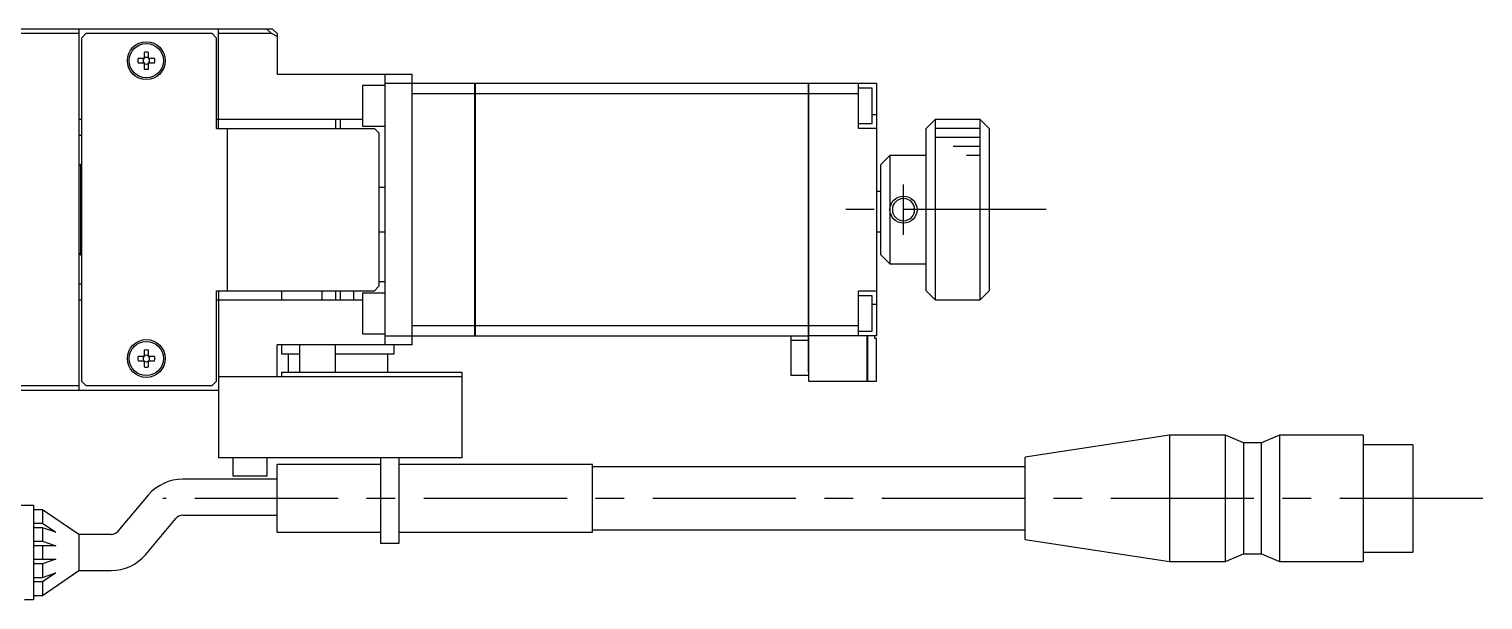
# Model space of a CAD drawing. Extents: x -2 to 851, y -8 to 505.
# Drawn here: x 269.2 to 430.5, y 283.6 to 346.9 of the extents above; entities that cross this region are included whole.
import ezdxf

# ---------------------------------------------------------------- set-up
doc = ezdxf.new("R2010")
doc.units = 0
doc.header["$LTSCALE"] = 0.5
doc.linetypes.add('CENTER', pattern=[50.8, 31.75, -6.35, 6.35, -6.35])
for name, color, linetype in [('MSM_CENTER', 1, 'CENTER'), ('MSM_CONTINUOUS', 7, 'CONTINUOUS'), ('MSM_NARROW', 5, 'CONTINUOUS')]:
    doc.layers.add(name, color=color, linetype=linetype)

msp = doc.modelspace()

# ---------------------------------------------------------------- linework, layer by layer
at = {"layer": 'MSM_CENTER'}
for p, q in [((366.21, 324.06), (366.21, 329.66)), ((382.02, 326.86), (357.99, 326.86)), ((430.48, 294.86), (284.06, 294.86))]:
    msp.add_line(p, q, dxfattribs=at)
at = {"layer": 'MSM_CONTINUOUS'}
for p, q in [((296.21, 346.86), (261.21, 346.86)), ((274.71, 346.86), (274.71, 306.86)), ((290.21, 335.86), (290.21, 346.86)), ((296.09, 346.36), (295.59, 346.86)), ((296.21, 346.86), (296.71, 346.36)), ((274.71, 346.36), (262.32, 346.36)), ((275.51, 346.36), (275.01, 345.86)), ((275.01, 345.86), (275.01, 307.86)), ((289.51, 346.36), (275.51, 346.36)), ((290.01, 345.86), (289.51, 346.36)), ((290.01, 335.86), (290.01, 345.86)), ((296.09, 346.36), (290.21, 346.36)), ((296.71, 346.06), (296.09, 346.36)), ((296.71, 346.36), (296.71, 341.86)), ((281.97, 343.6), (281.29, 343.6)), ((281.97, 344.28), (281.97, 343.6)), ((282.45, 343.6), (282.45, 344.28)), ((283.13, 343.6), (282.45, 343.6)), ((281.29, 343.12), (281.97, 343.12)), ((281.97, 343.12), (281.97, 342.44)), ((282.45, 342.44), (282.45, 343.12)), ((282.45, 343.12), (283.13, 343.12)), ((296.71, 341.86), (311.71, 341.86)), ((306.21, 340.61), (306.21, 336.11)), ((308.71, 340.61), (306.21, 340.61)), ((308.71, 311.86), (308.71, 341.86)), ((308.71, 340.86), (318.66, 340.86)), ((311.71, 311.86), (311.71, 341.86)), ((318.66, 312.86), (318.66, 340.86)), ((318.71, 340.85), (318.66, 340.85)), ((318.71, 340.86), (355.66, 340.86)), ((318.71, 340.86), (318.71, 312.86)), ((355.66, 308.86), (355.66, 340.86)), ((355.71, 340.85), (355.66, 340.85)), ((355.71, 307.86), (355.71, 340.86)), ((355.71, 340.86), (363.21, 340.86)), ((361.21, 335.86), (361.21, 340.86)), ((361.21, 340.36), (362.71, 340.36)), ((362.71, 340.36), (362.71, 336.36)), ((363.21, 340.86), (363.21, 312.86)), ((311.71, 339.71), (318.66, 339.71)), ((318.71, 339.7), (318.66, 339.7)), ((318.71, 339.71), (355.66, 339.71)), ((355.71, 339.7), (355.66, 339.7)), ((355.71, 339.71), (361.21, 339.71)), ((363.21, 337.36), (362.71, 337.36)), ((275.01, 336.86), (274.71, 336.86)), ((306.21, 336.86), (290.01, 336.86)), ((290.01, 335.86), (307.51, 335.86)), ((291.21, 317.86), (291.21, 335.86)), ((303.21, 336.86), (303.21, 335.86)), ((303.71, 336.86), (303.71, 335.86)), ((306.21, 336.11), (308.71, 336.11)), ((308.01, 335.36), (307.51, 335.86)), ((362.71, 336.36), (361.21, 336.36)), ((363.21, 335.86), (361.21, 335.86)), ((369.71, 336.86), (368.71, 335.86)), ((368.71, 317.86), (368.71, 335.86)), ((369.71, 336.86), (369.71, 316.86)), ((374.71, 336.86), (369.71, 336.86)), ((374.71, 316.86), (374.71, 336.86)), ((375.71, 335.86), (374.71, 336.86)), ((375.71, 335.86), (375.71, 317.86)), ((274.71, 335.11), (275.01, 335.11)), ((308.01, 335.36), (308.01, 318.36)), ((363.71, 331.86), (364.71, 332.86)), ((368.71, 332.86), (364.71, 332.86)), ((364.71, 332.86), (364.71, 320.86)), ((274.91, 331.86), (274.71, 331.66)), ((275.01, 331.86), (274.91, 331.86)), ((274.91, 331.86), (274.91, 321.86)), ((363.71, 321.86), (363.71, 331.86)), ((308.01, 329.36), (308.71, 329.36)), ((363.71, 328.86), (363.21, 328.86)), ((308.71, 324.36), (308.01, 324.36)), ((363.71, 324.36), (363.21, 324.36)), ((274.71, 322.06), (274.91, 321.86)), ((274.91, 321.86), (275.01, 321.86)), ((364.71, 320.86), (363.71, 321.86)), ((364.71, 320.86), (368.71, 320.86)), ((275.01, 318.61), (274.71, 318.61)), ((290.01, 307.86), (290.01, 317.86)), ((290.01, 317.86), (307.51, 317.86)), ((290.21, 317.86), (290.21, 299.36)), ((297.21, 317.86), (297.21, 316.86)), ((301.71, 316.86), (301.71, 317.86)), ((303.21, 317.86), (303.21, 316.86)), ((303.71, 317.86), (303.71, 316.86)), ((305.21, 317.86), (305.21, 316.86)), ((307.51, 317.86), (308.01, 318.36)), ((308.71, 318.86), (308.01, 318.86)), ((361.21, 317.86), (363.21, 317.86)), ((361.21, 312.86), (361.21, 317.86)), ((368.71, 317.86), (369.71, 316.86)), ((374.71, 316.86), (375.71, 317.86)), ((274.71, 316.86), (275.01, 316.86)), ((290.01, 316.86), (306.21, 316.86)), ((306.21, 317.61), (306.21, 313.11)), ((308.71, 317.61), (306.21, 317.61)), ((361.21, 317.36), (362.71, 317.36)), ((362.71, 317.36), (362.71, 313.36)), ((363.21, 316.36), (362.71, 316.36)), ((369.71, 316.86), (374.71, 316.86)), ((306.21, 313.11), (308.71, 313.11)), ((311.71, 314.02), (318.66, 314.02)), ((318.71, 314.02), (318.66, 314.02)), ((318.71, 314.02), (355.66, 314.02)), ((355.71, 314.02), (355.66, 314.02)), ((355.71, 314.02), (361.21, 314.02)), ((362.71, 313.36), (361.21, 313.36)), ((281.97, 311.28), (281.97, 310.6)), ((282.45, 310.6), (282.45, 311.28)), ((296.71, 308.36), (296.71, 311.86)), ((311.71, 311.86), (296.71, 311.86)), ((297.21, 311.86), (297.21, 310.86)), ((299.21, 311.86), (299.21, 308.86)), ((303.21, 308.86), (303.21, 311.86)), ((308.71, 312.86), (318.66, 312.86)), ((309.71, 310.86), (309.71, 311.86)), ((318.71, 312.87), (318.66, 312.87)), ((318.71, 312.86), (355.66, 312.86)), ((353.71, 312.86), (353.71, 308.46)), ((355.66, 312.36), (353.71, 312.36)), ((355.71, 312.87), (355.66, 312.87)), ((363.21, 312.86), (355.71, 312.86)), ((362.16, 307.86), (362.16, 312.86)), ((362.21, 312.86), (362.21, 307.86)), ((363.01, 312.56), (363.01, 312.86)), ((363.21, 312.56), (363.01, 312.56)), ((363.21, 307.86), (363.21, 312.56)), ((281.97, 310.6), (281.29, 310.6)), ((281.29, 310.12), (281.97, 310.12)), ((281.97, 310.12), (281.97, 309.44)), ((283.13, 310.6), (282.45, 310.6)), ((282.45, 309.44), (282.45, 310.12)), ((282.45, 310.12), (283.13, 310.12)), ((297.21, 310.86), (299.21, 310.86)), ((297.96, 310.86), (297.96, 308.86)), ((303.21, 310.86), (309.71, 310.86)), ((308.96, 310.86), (308.96, 308.86)), ((290.21, 308.36), (317.21, 308.36)), ((297.21, 308.86), (297.21, 308.36)), ((297.21, 308.86), (317.21, 308.86)), ((317.21, 308.86), (317.21, 299.36)), ((355.71, 308.46), (353.71, 308.46)), ((355.71, 308.86), (355.66, 308.86)), ((261.21, 306.86), (290.21, 306.86)), ((262.32, 307.36), (274.71, 307.36)), ((275.01, 307.86), (275.51, 307.36)), ((275.51, 307.36), (289.51, 307.36)), ((289.51, 307.36), (290.01, 307.86)), ((355.71, 307.86), (362.16, 307.86)), ((362.21, 307.91), (362.16, 307.91)), ((362.21, 307.86), (363.21, 307.86)), ((395.71, 301.86), (379.71, 299.43)), ((395.71, 301.86), (395.71, 287.86)), ((401.91, 301.86), (395.71, 301.86)), ((401.91, 287.86), (401.91, 301.86)), ((403.91, 301.01), (401.91, 301.86)), ((407.91, 301.86), (405.91, 301.01)), ((407.91, 301.86), (407.91, 287.86)), ((417.21, 301.86), (407.91, 301.86)), ((417.21, 301.86), (417.21, 287.86)), ((403.91, 301.01), (403.91, 288.71)), ((405.91, 301.01), (403.91, 301.01)), ((405.91, 288.71), (405.91, 301.01)), ((422.71, 300.81), (417.21, 300.81)), ((422.71, 300.81), (422.71, 288.91)), ((317.21, 299.36), (290.21, 299.36)), ((291.81, 299.36), (291.81, 297.36)), ((295.61, 297.36), (295.61, 299.36)), ((308.21, 298.61), (296.71, 298.61)), ((296.71, 291.11), (296.71, 298.61)), ((308.21, 289.86), (308.21, 299.36)), ((310.21, 299.36), (310.21, 289.86)), ((331.71, 298.61), (310.21, 298.61)), ((331.71, 291.11), (331.71, 298.61)), ((379.71, 290.29), (379.71, 299.43)), ((296.71, 296.99), (286.25, 296.99)), ((291.81, 297.36), (295.61, 297.36)), ((379.71, 298.36), (331.71, 298.36)), ((282.42, 295.2), (279.07, 291.22)), ((267.71, 294.11), (269.71, 294.11)), ((269.71, 294.11), (269.71, 283.61)), ((270.71, 293.61), (269.71, 293.61)), ((274.71, 290.86), (270.71, 293.61)), ((270.71, 293.61), (270.71, 292.11)), ((269.71, 292.11), (270.71, 292.11)), ((270.71, 292.11), (272.16, 291.11)), ((282.14, 288.65), (285.48, 292.63)), ((286.25, 292.99), (296.71, 292.99)), ((270.71, 291.61), (269.71, 291.61)), ((272.16, 291.11), (270.71, 291.61)), ((270.71, 291.61), (270.71, 290.11)), ((274.71, 290.86), (274.71, 286.86)), ((278.31, 290.86), (274.71, 290.86)), ((296.71, 291.11), (308.21, 291.11)), ((310.21, 291.11), (331.71, 291.11)), ((331.71, 291.36), (379.71, 291.36)), ((269.71, 290.11), (270.71, 290.11)), ((272.16, 289.61), (269.71, 289.61)), ((270.71, 290.11), (272.16, 289.61)), ((270.71, 289.61), (270.71, 288.11)), ((310.21, 289.86), (308.21, 289.86)), ((379.71, 290.29), (395.71, 287.86)), ((401.91, 287.86), (403.91, 288.71)), ((403.91, 288.71), (405.91, 288.71)), ((405.91, 288.71), (407.91, 287.86)), ((417.21, 288.91), (422.71, 288.91)), ((269.71, 288.11), (272.16, 288.11)), ((270.71, 287.61), (269.71, 287.61)), ((272.16, 288.11), (270.71, 287.61)), ((270.71, 287.61), (270.71, 286.11)), ((395.71, 287.86), (401.91, 287.86)), ((407.91, 287.86), (417.21, 287.86)), ((269.71, 286.11), (270.71, 286.11)), ((270.71, 285.61), (269.71, 285.61)), ((270.71, 284.11), (274.71, 286.86)), ((270.71, 286.11), (272.16, 286.61)), ((272.16, 286.61), (270.71, 285.61)), ((270.71, 285.61), (270.71, 284.11)), ((274.71, 286.86), (278.31, 286.86)), ((269.71, 284.11), (270.71, 284.11)), ((269.71, 283.61), (268.71, 283.61))]:
    msp.add_line(p, q, dxfattribs=at)
for centre, radius in [((282.21, 343.36), 2.1), ((282.21, 343.36), 1.9), ((282.21, 310.36), 2.1), ((282.21, 310.36), 1.9)]:
    msp.add_circle(centre, radius, dxfattribs=at)
at = {"layer": 'MSM_CONTINUOUS', "extrusion": (0, 0, -1)}
msp.add_circle((-366.21, 326.86), 1.23, dxfattribs=at)
at = {"layer": 'MSM_CONTINUOUS'}
for centre, radius, start, end in [((282.21, 343.36), 0.95, 165.3667, 194.6333), ((282.21, 343.36), 0.365, 138.8496, 221.1504), ((282.21, 343.36), 0.95, 75.3667, 104.6333), ((282.21, 343.36), 0.365, 48.8496, 131.1504), ((282.21, 343.36), 0.365, 318.8496, 41.1504), ((282.21, 343.36), 0.95, 345.3667, 14.6333), ((282.21, 343.36), 0.365, 228.8496, 311.1504), ((282.21, 343.36), 0.95, 255.3667, 284.6333), ((282.21, 310.36), 0.95, 75.3667, 104.6333), ((282.21, 310.36), 0.95, 165.3667, 194.6333), ((282.21, 310.36), 0.365, 138.8496, 221.1504), ((282.21, 310.36), 0.365, 48.8496, 131.1504), ((282.21, 310.36), 0.365, 228.8496, 311.1504), ((282.21, 310.36), 0.365, 318.8496, 41.1504), ((282.21, 310.36), 0.95, 345.3667, 14.6333), ((282.21, 310.36), 0.95, 255.3667, 284.6333), ((286.25, 291.99), 5, 90, 140), ((286.25, 291.99), 1, 90, 140), ((278.31, 291.86), 1, 270, 320), ((278.31, 291.86), 5, 270, 320)]:
    msp.add_arc(centre, radius, start, end, dxfattribs=at)
at = {"layer": 'MSM_NARROW'}
for p, q in [((374.71, 335.86), (369.71, 335.86)), ((374.71, 334.86), (369.71, 334.86)), ((374.71, 333.86), (371.71, 333.86)), ((374.71, 332.86), (373.21, 332.86))]:
    msp.add_line(p, q, dxfattribs=at)
msp.add_circle((366.21, 326.86), 1.5, dxfattribs=at)

doc.saveas('drawing.dxf')
